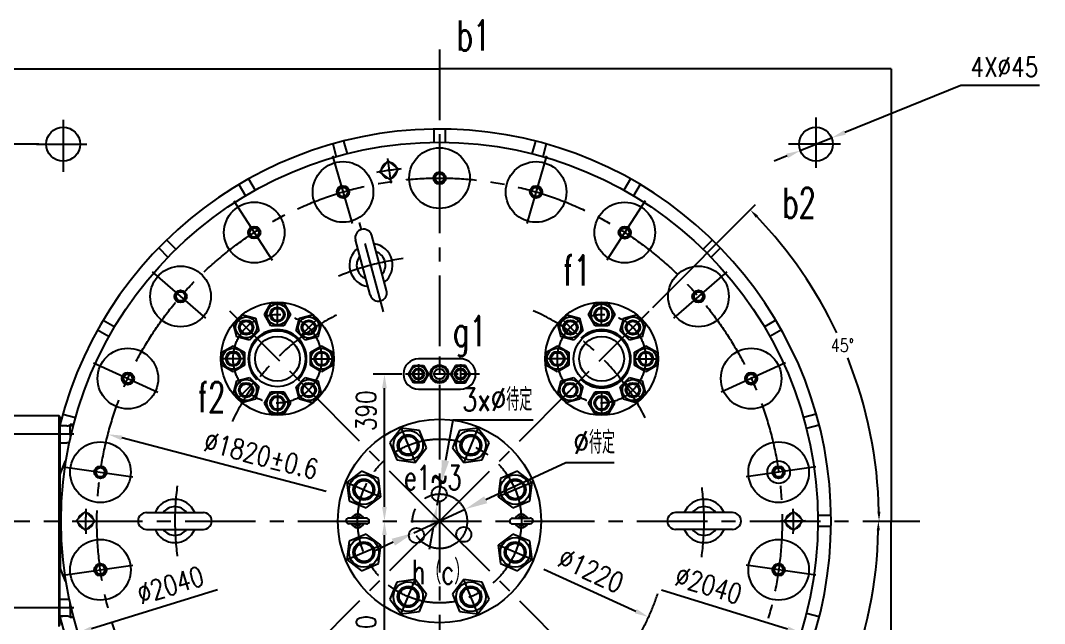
# Model space of a CAD drawing. Header units: inches. Extents: x -375 to 8535, y -150 to 12465.
# Drawn here: x 1126 to 3846, y 2934 to 4534 of the extents above; entities that cross this region are included whole.
import ezdxf

# ---------------------------------------------------------------- set-up
doc = ezdxf.new("R2010")
doc.units = ezdxf.units.IN
doc.header["$LTSCALE"] = 150
doc.linetypes.add('CENTER', pattern=[2, 1.25, -0.25, 0.25, -0.25])
for name, color, linetype in [('1', 7, 'Continuous'), ('1轮廓实线层', 7, 'Continuous'), ('2细线层', 4, 'Continuous'), ('3中心线层', 1, 'CENTER'), ('4', 1, 'CENTER'), ('6文字层', 3, 'Continuous'), ('7标注层', 4, 'Continuous')]:
    doc.layers.add(name, color=color, linetype=linetype)
doc.styles.add('PC_TEXTSTYLE', font='romans.shx', dxfattribs={"width": 0.8, "bigfont": 'hzfs.shx'})
doc.styles.add('TH_GBDIM', font='romans.shx', dxfattribs={"width": 0.8, "bigfont": 'gbcbig.shx'})
doc.dimstyles.new('TH_GBDIM', dxfattribs={"dimscale": 15, "dimtxt": 3.5, "dimasz": 2.5, "dimexe": 2, "dimexo": 0, "dimgap": 1.5, "dimtad": 1, "dimdec": 0, "dimdsep": 46, "dimtxsty": 'TH_GBDIM', "dimcen": 2.5, "dimclrd": 130, "dimclre": 130, "dimclrt": 3, "dimadec": 0, "dimazin": 0, "dimtfac": 0.714286, "dimtdec": 0, "dimtmove": 0, "dimatfit": 3, "dimfxl": 0, "dimtolj": 1, "dimtzin": 0, "dimlwd": -1, "dimlwe": -1, "dimarcsym": 0})
doc.dimstyles.new('TH_GBDIM$2', dxfattribs={"dimscale": 10, "dimtxt": 3.5, "dimasz": 2.5, "dimexe": 2, "dimexo": 0, "dimgap": 1.5, "dimtad": 1, "dimtih": 1, "dimtoh": 1, "dimdec": 1, "dimdsep": 46, "dimtxsty": 'TH_GBDIM', "dimcen": 2.5, "dimclrd": 4, "dimclre": 130, "dimclrt": 3, "dimadec": 1, "dimazin": 2, "dimtfac": 0.714286, "dimtdec": 1, "dimtmove": 0, "dimatfit": 1, "dimfxl": 0, "dimtolj": 1, "dimtzin": 0, "dimlwd": -1, "dimlwe": -1, "dimarcsym": 0})

# ---------------------------------------------------------------- blocks, each defined once
blk = doc.blocks.new('*D11')
at = {"layer": '7标注层', "color": 130}
for p, q in [((2574.4, 3359.9), (2361.7, 3262.2)), ((2703.3, 3359.9), (2574.4, 3359.9)), ((2170.8, 3174.6), (2307.2, 3237.2)), ((2116.3, 3149.6), (2061.8, 3124.5))]:
    blk.add_line(p, q, dxfattribs=at)
for points in [[(2357.5, 3271.3), (2365.9, 3253.1), (2307.2, 3237.2)], [(2112.1, 3158.7), (2120.5, 3140.5), (2170.8, 3174.6)]]:
    blk.add_solid(points, dxfattribs=at)
at = {"layer": 'DEFPOINTS', "color": 0}
for p in [(2307.2, 3237.2), (2170.8, 3174.6)]:
    blk.add_point(p, dxfattribs=at)
at = {"layer": '7标注层', "color": 3, "insert": (2650.1, 3414.3), "char_height": 60, "attachment_point": 5, "style": 'TH_GBDIM'}
blk.add_mtext('\\A1;%%c待定{}{}', dxfattribs=at)
blk = doc.blocks.new('*D21')
at = {"layer": '7标注层', "color": 130}
for p, q in [((2274.2, 3473.6), (2254.5, 3366.1)), ((2487.7, 3473.6), (2274.2, 3473.6)), ((2232.8, 3248.1), (2243.6, 3307.1)), ((2222, 3189.1), (2211.1, 3130.1))]:
    blk.add_line(p, q, dxfattribs=at)
for points in [[(2244.6, 3367.9), (2264.3, 3364.3), (2243.6, 3307.1)], [(2212.1, 3190.9), (2231.8, 3187.3), (2232.8, 3248.1)]]:
    blk.add_solid(points, dxfattribs=at)
at = {"layer": 'DEFPOINTS', "color": 0}
for p in [(2243.6, 3307.1), (2232.8, 3248.1)]:
    blk.add_point(p, dxfattribs=at)
at = {"layer": '7标注层', "color": 3, "insert": (2392.2, 3528.1), "char_height": 60, "attachment_point": 5, "style": 'TH_GBDIM'}
blk.add_mtext('\\A1;3x%%c待定{}{}', dxfattribs=at)
blk = doc.blocks.new('*D27')
at = {"layer": '1轮廓实线层', "color": 130}
blk.add_line((1649, 3023.4), (1314.7, 2920), dxfattribs=at)
blk.add_solid([(1312.8, 2926), (1316.5, 2914.1), (1278.9, 2909)], dxfattribs=at)
at = {"layer": 'DEFPOINTS', "color": 0}
for p in [(3199.1, 3502.9), (1278.9, 2909)]:
    blk.add_point(p, dxfattribs=at)
at = {"layer": '1轮廓实线层', "color": 3, "insert": (1524.3, 3035.9), "char_height": 52.5, "attachment_point": 5, "rotation": 17.1858, "style": 'TH_GBDIM'}
blk.add_mtext('\\A1;%%c2040{}{}', dxfattribs=at)
blk = doc.blocks.new('*D32')
at = {"layer": '7标注层', "color": 130}
blk.add_line((1938.3, 3284.5), (1394.9, 3426.6), dxfattribs=at)
blk.add_solid([(1396.4, 3432.6), (1393.3, 3420.5), (1358.6, 3436)], dxfattribs=at)
at = {"layer": 'DEFPOINTS', "color": 0}
for p in [(1358.6, 3436), (3119.4, 2975.8)]:
    blk.add_point(p, dxfattribs=at)
at = {"layer": '7标注层', "color": 3, "insert": (1765.4, 3380.1), "char_height": 52.5, "attachment_point": 5, "rotation": 345.3506, "style": 'TH_GBDIM'}
blk.add_mtext('\\A1;∅1820%%p0.6{}{}', dxfattribs=at)
blk = doc.blocks.new('*D34')
at = {"layer": '1轮廓实线层', "color": 130}
for p, q in [((2092.8, 3205.9), (2122.8, 3205.9)), ((2092.8, 2853.4), (2092.8, 3168.4)), ((2133.2, 2815.9), (2062.8, 2815.9))]:
    blk.add_line(p, q, dxfattribs=at)
for points in [[(2086.5, 3168.4), (2099, 3168.4), (2092.8, 3205.9)], [(2086.5, 2853.4), (2099, 2853.4), (2092.8, 2815.9)]]:
    blk.add_solid(points, dxfattribs=at)
at = {"layer": 'DEFPOINTS', "color": 0}
for p in [(2092.8, 3205.9), (2092.8, 3205.9), (2133.2, 2815.9)]:
    blk.add_point(p, dxfattribs=at)
at = {"layer": '1轮廓实线层', "color": 3, "insert": (2044, 2901.7), "char_height": 52.5, "attachment_point": 5, "rotation": 90, "style": 'TH_GBDIM'}
blk.add_mtext('\\A1;390', dxfattribs=at)
blk = doc.blocks.new('*D47')
at = {"layer": '1轮廓实线层', "color": 130}
for p, q in [((2133.2, 3595.9), (2062.8, 3595.9)), ((2092.8, 3243.4), (2092.8, 3558.4)), ((2092.8, 3205.9), (2122.8, 3205.9))]:
    blk.add_line(p, q, dxfattribs=at)
for points in [[(2086.5, 3558.4), (2099, 3558.4), (2092.8, 3595.9)], [(2086.5, 3243.4), (2099, 3243.4), (2092.8, 3205.9)]]:
    blk.add_solid(points, dxfattribs=at)
at = {"layer": 'DEFPOINTS', "color": 0}
for p in [(2092.8, 3595.9), (2133.2, 3595.9), (2092.8, 3205.9)]:
    blk.add_point(p, dxfattribs=at)
at = {"layer": '1轮廓实线层', "color": 3, "insert": (2044, 3498.6), "char_height": 52.5, "attachment_point": 5, "rotation": 90, "style": 'TH_GBDIM'}
blk.add_mtext('\\A1;390', dxfattribs=at)
blk = doc.blocks.new('*D48')
at = {"layer": '1轮廓实线层', "color": 130}
blk.add_line((2516.2, 3078.5), (2760.3, 2966.6), dxfattribs=at)
blk.add_solid([(2762.9, 2972.3), (2757.7, 2961), (2794.3, 2951)], dxfattribs=at)
at = {"layer": 'DEFPOINTS', "color": 0}
for p in [(1685.2, 3459.2), (2794.3, 2951)]:
    blk.add_point(p, dxfattribs=at)
at = {"layer": '1轮廓实线层', "color": 3, "insert": (2641.5, 3074.7), "char_height": 52.5, "attachment_point": 5, "rotation": 335.3826, "style": 'TH_GBDIM'}
blk.add_mtext('\\A1;∅1220', dxfattribs=at)
blk = doc.blocks.new('*D92')
at = {"layer": '1轮廓实线层', "color": 130}
for p, q in [((3623.7, 4362), (3315.2, 4236.7)), ((3832.2, 4362), (3623.7, 4362)), ((3197.1, 4188.8), (3280.5, 4222.6)), ((3162.4, 4174.7), (3127.6, 4160.6))]:
    blk.add_line(p, q, dxfattribs=at)
for points in [[(3312.9, 4242.5), (3317.6, 4230.9), (3280.5, 4222.6)], [(3160, 4180.5), (3164.7, 4168.9), (3197.1, 4188.8)]]:
    blk.add_solid(points, dxfattribs=at)
at = {"layer": 'DEFPOINTS', "color": 0}
for p in [(3280.5, 4222.6), (3197.1, 4188.8)]:
    blk.add_point(p, dxfattribs=at)
at = {"layer": '1轮廓实线层', "color": 3, "insert": (3739.2, 4410.7), "char_height": 52.5, "attachment_point": 5, "style": 'TH_GBDIM'}
blk.add_mtext('\\A1;4X%%c45{}{}', dxfattribs=at)
blk = doc.blocks.new('*D94')
at = {"layer": '7标注层', "color": 130}
for p, q in [((1174.6, 4205.7), (809.8, 4205.7)), ((839.8, 4168.2), (839.8, 2243.6)), ((1174, 2206.1), (809.8, 2206.1))]:
    blk.add_line(p, q, dxfattribs=at)
for points in [[(833.6, 4168.2), (846.1, 4168.2), (839.8, 4205.7)], [(833.6, 2243.6), (846.1, 2243.6), (839.8, 2206.1)]]:
    blk.add_solid(points, dxfattribs=at)
at = {"layer": 'DEFPOINTS', "color": 0}
for p in [(1174.6, 4205.7), (839.8, 2206.1), (1174, 2206.1)]:
    blk.add_point(p, dxfattribs=at)
at = {"layer": '7标注层', "color": 3, "insert": (791.1, 3197.5), "char_height": 52.5, "attachment_point": 5, "rotation": 90, "style": 'TH_GBDIM'}
blk.add_mtext('\\A1;2000', dxfattribs=at)
blk = doc.blocks.new('*D111')
at = {"layer": '1轮廓实线层', "color": 130}
blk.add_line((2829, 3023.4), (3163.3, 2920), dxfattribs=at)
blk.add_solid([(3165.1, 2926), (3161.5, 2914.1), (3199.1, 2909)], dxfattribs=at)
at = {"layer": 'DEFPOINTS', "color": 0}
for p in [(1278.9, 3502.9), (3199.1, 2909)]:
    blk.add_point(p, dxfattribs=at)
at = {"layer": '1轮廓实线层', "color": 3, "insert": (2953.7, 3035.9), "char_height": 52.5, "attachment_point": 5, "rotation": 342.8142, "style": 'TH_GBDIM'}
blk.add_mtext('\\A1;%%c2040{}{}', dxfattribs=at)
blk = doc.blocks.new('*D116')
at = {"layer": '1轮廓实线层', "color": 130}
for p, q in [((3388.6, 3205.9), (3424.7, 3205.9)), ((2847.2, 2597.7), (3077.4, 2367.5))]:
    blk.add_line(p, q, dxfattribs=at)
at = {"layer": '1轮廓实线层', "color": 4}
for start, end in [(338.25, 358.7712), (316.2288, 334.6609)]:
    blk.add_arc((2239, 3205.9), 1165.7, start, end, dxfattribs=at)
for points in [[(3400.2, 3180.9), (3408.6, 3180.9), (3404.7, 3205.9)], [(3083.7, 2396.6), (3077.8, 2402.4), (3063.3, 2381.6)]]:
    blk.add_solid(points, dxfattribs=at)
at = {"layer": 'DEFPOINTS', "color": 0}
for p in [(963, 3205.9), (2239, 3205.9), (3388.6, 3205.9), (3365, 2904.2), (2847.2, 2597.7)]:
    blk.add_point(p, dxfattribs=at)
at = {"layer": '1轮廓实线层', "color": 3, "insert": (3307.7, 2740.5), "char_height": 35, "attachment_point": 5, "style": 'TH_GBDIM'}
blk.add_mtext('\\A1;45°', dxfattribs=at)
blk = doc.blocks.new('*D117')
at = {"layer": '1轮廓实线层', "color": 130}
blk.add_line((2805.3, 3772.2), (3078.6, 4045.5), dxfattribs=at)
at = {"layer": '1轮廓实线层', "color": 4}
for start, end in [(25.3411, 43.7729), (1.2271, 21.7571)]:
    blk.add_arc((2239, 3205.9), 1167.4, start, end, dxfattribs=at)
for points in [[(3079, 4010.6), (3084.9, 4016.4), (3064.5, 4031.4)], [(3410.3, 3230.9), (3401.9, 3230.9), (3406.4, 3205.9)]]:
    blk.add_solid(points, dxfattribs=at)
at = {"layer": 'DEFPOINTS', "color": 0}
for p in [(2805.3, 3772.2), (3366.6, 3508), (963, 3205.9), (2239, 3205.9), (3515, 3205.9)]:
    blk.add_point(p, dxfattribs=at)
at = {"layer": '1轮廓实线层', "color": 3, "insert": (3309.2, 3672.1), "char_height": 35, "attachment_point": 5, "style": 'TH_GBDIM'}
blk.add_mtext('\\A1;45°', dxfattribs=at)

msp = doc.modelspace()

# ---------------------------------------------------------------- linework, layer by layer
for p, q in [((1039, 4405.9), (2239, 4405.9)), ((3439, 4405.9), (2239, 4405.9)), ((1773.87, 3753.89), (1791.19, 3783.89)), ((1791.19, 3783.89), (1825.84, 3783.89)), ((1825.84, 3783.89), (1843.16, 3753.89)), ((2634.98, 3753.89), (2652.3, 3783.89)), ((2652.3, 3783.89), (2686.94, 3783.89)), ((2686.94, 3783.89), (2704.26, 3753.89)), ((1791.19, 3723.89), (1773.87, 3753.89)), ((1843.16, 3753.89), (1825.84, 3723.89)), ((2652.3, 3723.89), (2634.98, 3753.89)), ((2704.26, 3753.89), (2686.94, 3723.89)), ((1692, 3728.5), (1716.49, 3753)), ((1700.96, 3695.04), (1692, 3728.5)), ((1716.49, 3753), (1749.95, 3744.03)), ((1749.95, 3744.03), (1758.92, 3710.57)), ((1858.07, 3710.48), (1867.04, 3743.94)), ((1867.04, 3743.94), (1900.5, 3752.9)), ((1900.5, 3752.9), (1924.99, 3728.41)), ((1924.99, 3728.41), (1916.03, 3694.95)), ((2553.1, 3728.5), (2577.6, 3753)), ((2562.07, 3695.04), (2553.1, 3728.5)), ((2577.6, 3753), (2611.06, 3744.03)), ((2611.06, 3744.03), (2620.02, 3710.57)), ((2719.18, 3710.48), (2728.14, 3743.94)), ((2728.14, 3743.94), (2761.6, 3752.9)), ((2761.6, 3752.9), (2786.1, 3728.41)), ((2786.1, 3728.41), (2777.13, 3694.95)), ((1758.92, 3710.57), (1734.42, 3686.08)), ((1825.84, 3723.89), (1791.19, 3723.89)), ((1882.57, 3685.98), (1858.07, 3710.48)), ((2620.02, 3710.57), (2595.53, 3686.08)), ((2686.94, 3723.89), (2652.3, 3723.89)), ((2743.67, 3685.98), (2719.18, 3710.48)), ((1734.42, 3686.08), (1700.96, 3695.04)), ((1916.03, 3694.95), (1882.57, 3685.98)), ((2595.53, 3686.08), (2562.07, 3695.04)), ((2777.13, 3694.95), (2743.67, 3685.98)), ((1661.01, 3653.84), (1691.01, 3671.16)), ((1661.01, 3619.2), (1661.01, 3653.84)), ((1691.01, 3671.16), (1721.01, 3653.84)), ((1721.01, 3653.84), (1721.01, 3619.2)), ((1895.88, 3653.71), (1925.88, 3671.03)), ((1895.88, 3619.06), (1895.88, 3653.71)), ((1925.88, 3671.03), (1955.88, 3653.71)), ((1955.88, 3653.71), (1955.88, 3619.06)), ((2522.12, 3653.84), (2552.12, 3671.16)), ((2522.12, 3619.2), (2522.12, 3653.84)), ((2552.12, 3671.16), (2582.12, 3653.84)), ((2582.12, 3653.84), (2582.12, 3619.2)), ((2756.98, 3653.71), (2786.98, 3671.03)), ((2756.98, 3619.06), (2756.98, 3653.71)), ((2786.98, 3671.03), (2816.98, 3653.71)), ((2816.98, 3653.71), (2816.98, 3619.06)), ((1691.01, 3601.88), (1661.01, 3619.2)), ((1721.01, 3619.2), (1691.01, 3601.88)), ((1925.88, 3601.74), (1895.88, 3619.06)), ((1955.88, 3619.06), (1925.88, 3601.74)), ((2552.12, 3601.88), (2522.12, 3619.2)), ((2582.12, 3619.2), (2552.12, 3601.88)), ((2786.98, 3601.74), (2756.98, 3619.06)), ((2816.98, 3619.06), (2786.98, 3601.74)), ((1691.9, 3544.5), (1700.87, 3577.96)), ((1700.87, 3577.96), (1734.33, 3586.93)), ((1734.33, 3586.93), (1758.82, 3562.43)), ((1857.97, 3562.33), (1882.47, 3586.83)), ((1882.47, 3586.83), (1915.93, 3577.86)), ((1915.93, 3577.86), (1924.9, 3544.4)), ((2553.01, 3544.5), (2561.97, 3577.96)), ((2561.97, 3577.96), (2595.43, 3586.93)), ((2595.43, 3586.93), (2619.93, 3562.43)), ((2719.08, 3562.33), (2743.57, 3586.83)), ((2743.57, 3586.83), (2777.03, 3577.86)), ((2777.03, 3577.86), (2786, 3544.4)), ((1716.4, 3520), (1691.9, 3544.5)), ((1758.82, 3562.43), (1749.86, 3528.97)), ((1773.74, 3519.02), (1791.06, 3549.02)), ((1791.06, 3549.02), (1825.7, 3549.02)), ((1825.7, 3549.02), (1843.02, 3519.02)), ((1866.94, 3528.87), (1857.97, 3562.33)), ((1924.9, 3544.4), (1900.4, 3519.91)), ((2577.5, 3520), (2553.01, 3544.5)), ((2619.93, 3562.43), (2610.96, 3528.97)), ((2634.84, 3519.02), (2652.16, 3549.02)), ((2652.16, 3549.02), (2686.8, 3549.02)), ((2686.8, 3549.02), (2704.12, 3519.02)), ((2728.04, 3528.87), (2719.08, 3562.33)), ((2786, 3544.4), (2761.51, 3519.91)), ((1749.86, 3528.97), (1716.4, 3520)), ((1791.06, 3489.02), (1773.74, 3519.02)), ((1843.02, 3519.02), (1825.7, 3489.02)), ((1900.4, 3519.91), (1866.94, 3528.87)), ((2610.96, 3528.97), (2577.5, 3520)), ((2652.16, 3489.02), (2634.84, 3519.02)), ((2704.12, 3519.02), (2686.8, 3489.02)), ((2761.51, 3519.91), (2728.04, 3528.87)), ((1078.61, 3485.9), (1227.61, 3485.9)), ((1230.61, 3482.9), (1227.61, 3485.9)), ((1230.61, 3482.9), (1230.61, 3205.9)), ((1825.7, 3489.02), (1791.06, 3489.02)), ((2686.8, 3489.02), (2652.16, 3489.02)), ((1249.25, 3458.4), (1230.61, 3458.4)), ((1267.15, 3461.9), (1257.72, 3461.9)), ((1257.72, 3435.9), (1257.72, 3461.9)), ((1257.72, 3435.9), (1257.72, 3422.96)), ((2136.99, 3452.18), (2107.11, 3413.25)), ((2185.64, 3445.78), (2136.99, 3452.18)), ((2204.42, 3400.44), (2185.64, 3445.78)), ((2292.36, 3445.78), (2273.58, 3400.44)), ((2341.01, 3452.18), (2292.36, 3445.78)), ((2370.89, 3413.25), (2341.01, 3452.18)), ((1230.61, 3413.4), (1249.25, 3413.4)), ((2107.11, 3413.25), (2125.89, 3367.91)), ((2174.55, 3361.51), (2204.42, 3400.44)), ((2273.58, 3400.44), (2303.45, 3361.51)), ((2352.11, 3367.91), (2370.89, 3413.25)), ((1246.82, 3365.9), (1244.83, 3365.9)), ((2125.89, 3367.91), (2174.55, 3361.51)), ((2303.45, 3361.51), (2352.11, 3367.91)), ((1231.15, 3205.9), (1231.15, 3330.4)), ((2031.65, 3337.79), (1992.72, 3307.92)), ((2076.99, 3319.01), (2031.65, 3337.79)), ((2083.39, 3270.35), (2076.99, 3319.01)), ((2401.01, 3319.01), (2394.6, 3270.35)), ((2446.35, 3337.79), (2401.01, 3319.01)), ((2485.28, 3307.92), (2446.35, 3337.79)), ((1992.72, 3307.92), (1999.12, 3259.26)), ((2478.88, 3259.26), (2485.28, 3307.92)), ((2044.46, 3240.48), (2083.39, 3270.35)), ((2394.6, 3270.35), (2433.54, 3240.48)), ((1999.12, 3259.26), (2044.46, 3240.48)), ((2433.54, 3240.48), (2478.88, 3259.26)), ((1230.61, 2928.9), (1230.61, 3205.9)), ((1230.61, 2998.4), (1230.61, 3205.9)), ((1231.15, 3205.9), (1231.15, 3081.4)), ((2044.46, 3171.32), (1999.12, 3152.54)), ((2083.39, 3141.45), (2044.46, 3171.32)), ((2433.54, 3171.32), (2394.6, 3141.45)), ((2478.88, 3152.54), (2433.54, 3171.32)), ((1999.12, 3152.54), (1992.72, 3103.89)), ((2076.99, 3092.79), (2083.39, 3141.45)), ((2394.6, 3141.45), (2401.01, 3092.79)), ((2485.28, 3103.89), (2478.88, 3152.54)), ((1992.72, 3103.89), (2031.65, 3074.01)), ((2446.35, 3074.01), (2485.28, 3103.89)), ((2031.65, 3074.01), (2076.99, 3092.79)), ((2401.01, 3092.79), (2446.35, 3074.01)), ((2174.55, 3050.3), (2125.89, 3043.89)), ((2204.42, 3011.36), (2174.55, 3050.3)), ((2303.45, 3050.3), (2273.58, 3011.36)), ((2352.11, 3043.89), (2303.45, 3050.3)), ((1246.82, 3045.9), (1244.83, 3045.9)), ((2125.89, 3043.89), (2107.11, 2998.55)), ((2370.89, 2998.55), (2352.11, 3043.89)), ((1230.61, 2998.4), (1249.25, 2998.4)), ((2107.11, 2998.55), (2136.99, 2959.62)), ((2185.64, 2966.02), (2204.42, 3011.36)), ((2273.58, 3011.36), (2292.36, 2966.02)), ((2341.01, 2959.62), (2370.89, 2998.55)), ((1257.72, 2975.9), (1257.72, 2988.84)), ((1257.72, 2975.9), (1257.72, 2949.9)), ((2136.99, 2959.62), (2185.64, 2966.02)), ((2292.36, 2966.02), (2341.01, 2959.62)), ((1249.25, 2953.4), (1230.61, 2953.4)), ((1267.15, 2949.9), (1257.72, 2949.9))]:
    msp.add_line(p, q)
for centre, radius in [((2239, 3205.9), 1005), ((2239.03, 4115.9), 80.5), ((1982.65, 4079.05), 80.5), ((2495.4, 4079.03), 80.5), ((2239.03, 4115.9), 16.33), ((2239.03, 4115.9), 12), ((1982.65, 4079.05), 16.33), ((1982.65, 4079.05), 12), ((2495.4, 4079.03), 16.33), ((2495.4, 4079.03), 12), ((1747.04, 3971.46), 80.5), ((2731.01, 3971.43), 80.5), ((1747.04, 3971.46), 16.33), ((1747.04, 3971.46), 12), ((2731.01, 3971.43), 16.33), ((2731.01, 3971.43), 12), ((1551.29, 3801.85), 80.5), ((2926.75, 3801.8), 80.5), ((1551.29, 3801.85), 16.33), ((1551.29, 3801.85), 12), ((2926.75, 3801.8), 16.33), ((2926.75, 3801.8), 12), ((1808.51, 3753.89), 27.95), ((2669.62, 3753.89), 27.95), ((1725.46, 3719.54), 27.95), ((1891.53, 3719.44), 27.95), ((2586.56, 3719.54), 27.95), ((2752.64, 3719.44), 27.95), ((1411.25, 3583.96), 80.5), ((1691.01, 3636.52), 27.95), ((1925.88, 3636.39), 27.95), ((2552.12, 3636.52), 27.95), ((2786.98, 3636.39), 27.95), ((3066.78, 3583.9), 80.5), ((1411.25, 3583.96), 16.33), ((1411.25, 3583.96), 12), ((3066.78, 3583.9), 16.33), ((3066.78, 3583.9), 12), ((1725.36, 3553.47), 27.95), ((1891.43, 3553.37), 27.95), ((2586.47, 3553.47), 27.95), ((2752.54, 3553.37), 27.95), ((1808.38, 3519.02), 27.95), ((2669.48, 3519.02), 27.95), ((2155.77, 3406.85), 39.35), ((2322.23, 3406.85), 39.35), ((1338.27, 3335.44), 80.5), ((3139.74, 3335.38), 80.5), ((1338.27, 3335.44), 16.33), ((1338.27, 3335.44), 12), ((3139.74, 3335.38), 16.33), ((3139.74, 3335.38), 12), ((2038.05, 3289.13), 39.35), ((2439.94, 3289.13), 39.35), ((1338.26, 3076.42), 80.5), ((2038.05, 3122.67), 39.35), ((2439.94, 3122.67), 39.35), ((3139.73, 3076.37), 80.5), ((1338.26, 3076.42), 16.33), ((1338.26, 3076.42), 12), ((3139.73, 3076.37), 16.33), ((3139.73, 3076.37), 12), ((2155.77, 3004.96), 39.35), ((2322.23, 3004.96), 39.35)]:
    msp.add_circle(centre, radius)
for centre, radius, start, end in [((1249.25, 3470.4), 12, 270, 314.90053), ((1249.25, 3401.4), 12, 59.66899, 90), ((1607.07, 3205.9), 396, 156.16899, 161.67577), ((1607.07, 3205.9), 396, 198.32423, 203.83101), ((1249.25, 3010.4), 12, 270, 300.33101), ((1249.25, 2941.4), 12, 45.09947, 90)]:
    msp.add_arc(centre, radius, start, end)
at = {"layer": '1'}
for centre in [(2238.22, 3277.61), (2177.81, 3167.52), (2303.35, 3170.25)]:
    msp.add_circle(centre, 20, dxfattribs=at)
at = {"layer": '1轮廓实线层'}
for p, q in [((3439, 4405.9), (3439, 3205.9)), ((2224, 4245.79), (2224, 4210.79)), ((2254, 4245.79), (2254, 4210.79)), ((1955.37, 4206.48), (1964.43, 4172.67)), ((1984.34, 4214.24), (1993.4, 4180.43)), ((2493.65, 4214.24), (2484.59, 4180.43)), ((2522.63, 4206.48), (2513.57, 4172.67)), ((1732.04, 4113.97), (1749.55, 4083.66)), ((2239.03, 4129.76), (2227.03, 4122.83)), ((2227.03, 4122.83), (2227.03, 4108.97)), ((2227.03, 4108.97), (2239.03, 4102.04)), ((2251.03, 4122.83), (2239.03, 4129.76)), ((2239.03, 4102.04), (2251.03, 4108.97)), ((2251.03, 4108.97), (2251.03, 4122.83)), ((2745.95, 4113.97), (2728.45, 4083.66)), ((1706.06, 4098.97), (1723.56, 4068.66)), ((1978.75, 4092.34), (1969.18, 4082.32)), ((1969.18, 4082.32), (1973.09, 4069.02)), ((1992.21, 4089.08), (1978.75, 4092.34)), ((1996.12, 4075.78), (1992.21, 4089.08)), ((2485.84, 4089.06), (2481.94, 4075.77)), ((2499.31, 4092.33), (2485.84, 4089.06)), ((2508.87, 4082.3), (2499.31, 4092.33)), ((2504.96, 4069), (2508.87, 4082.3)), ((2771.94, 4098.97), (2754.43, 4068.66)), ((1973.09, 4069.02), (1986.55, 4065.75)), ((1986.55, 4065.75), (1996.12, 4075.78)), ((2481.94, 4075.77), (2491.5, 4065.74)), ((2491.5, 4065.74), (2504.96, 4069)), ((1739.55, 3983.11), (1733.2, 3970.8)), ((1753.39, 3983.77), (1739.55, 3983.11)), ((1760.88, 3972.12), (1753.39, 3983.77)), ((1754.53, 3959.8), (1760.88, 3972.12)), ((2724.66, 3983.74), (2717.17, 3972.09)), ((2717.17, 3972.09), (2723.51, 3959.77)), ((2738.5, 3983.08), (2724.66, 3983.74)), ((2744.85, 3970.77), (2738.5, 3983.08)), ((1514.29, 3951.82), (1539.04, 3927.07)), ((1733.2, 3970.8), (1740.69, 3959.14)), ((1740.69, 3959.14), (1754.53, 3959.8)), ((2055.09, 3805.93), (2015.93, 3952.08)), ((2098.27, 3817.5), (2059.11, 3963.65)), ((2723.51, 3959.77), (2737.36, 3959.11)), ((2737.36, 3959.11), (2744.85, 3970.77)), ((2963.71, 3951.82), (2938.96, 3927.07)), ((1493.08, 3930.61), (1517.83, 3905.86)), ((2984.92, 3930.61), (2960.17, 3905.86)), ((1540.81, 3810.92), (1538.19, 3797.31)), ((1553.91, 3815.45), (1540.81, 3810.92)), ((1564.38, 3806.38), (1553.91, 3815.45)), ((2924.13, 3815.41), (2913.66, 3806.34)), ((2937.22, 3810.88), (2924.13, 3815.41)), ((2939.84, 3797.27), (2937.22, 3810.88)), ((1538.19, 3797.31), (1548.66, 3788.24)), ((1548.66, 3788.24), (1561.76, 3792.77)), ((1561.76, 3792.77), (1564.38, 3806.38)), ((2913.66, 3806.34), (2916.28, 3792.73)), ((2916.28, 3792.73), (2929.37, 3788.2)), ((2929.37, 3788.2), (2939.84, 3797.27)), ((1345.93, 3738.84), (1376.24, 3721.34)), ((3132.07, 3738.84), (3101.76, 3721.34)), ((1330.93, 3712.86), (1361.24, 3695.35)), ((3147.07, 3712.86), (3116.76, 3695.35)), ((2156.44, 3595.9), (2169.72, 3618.9)), ((2169.72, 3618.9), (2196.28, 3618.9)), ((2196.28, 3618.9), (2209.56, 3595.9)), ((2281.72, 3618.9), (2268.44, 3595.9)), ((2308.28, 3618.9), (2281.72, 3618.9)), ((2321.56, 3595.9), (2308.28, 3618.9)), ((1409.93, 3597.75), (1398.64, 3589.71)), ((1422.53, 3591.99), (1409.93, 3597.75)), ((1423.85, 3578.2), (1422.53, 3591.99)), ((2169.72, 3572.9), (2156.44, 3595.9)), ((2209.56, 3595.9), (2196.28, 3572.9)), ((2268.44, 3595.9), (2281.72, 3572.9)), ((2308.28, 3572.9), (2321.56, 3595.9)), ((3055.49, 3591.94), (3054.17, 3578.15)), ((3068.09, 3597.7), (3055.49, 3591.94)), ((3079.38, 3589.66), (3068.09, 3597.7)), ((1398.64, 3589.71), (1399.96, 3575.92)), ((1399.96, 3575.92), (1412.56, 3570.16)), ((1412.56, 3570.16), (1423.85, 3578.2)), ((2196.28, 3572.9), (2169.72, 3572.9)), ((2281.72, 3572.9), (2308.28, 3572.9)), ((3054.17, 3578.15), (3065.46, 3570.11)), ((3065.46, 3570.11), (3078.06, 3575.86)), ((3078.06, 3575.86), (3079.38, 3589.66)), ((1227.61, 3485.9), (1227.61, 2925.9)), ((1238.42, 3489.53), (1272.23, 3480.47)), ((1238.42, 3489.53), (1272.23, 3480.47)), ((3239.57, 3489.53), (3205.76, 3480.47)), ((1230.66, 3460.56), (1238.7, 3458.4)), ((1230.66, 3460.56), (1238.7, 3458.4)), ((3247.34, 3460.56), (3213.53, 3451.5)), ((1244.83, 3365.9), (1244.83, 3353.06)), ((1333.12, 3348.3), (1324.55, 3337.41)), ((1346.83, 3346.33), (1333.12, 3348.3)), ((1351.98, 3333.46), (1346.83, 3346.33)), ((3131.18, 3346.27), (3126.03, 3333.41)), ((3144.89, 3348.24), (3131.18, 3346.27)), ((3153.46, 3337.35), (3144.89, 3348.24)), ((1324.55, 3337.41), (1329.7, 3324.54)), ((1329.7, 3324.54), (1343.41, 3322.57)), ((1343.41, 3322.57), (1351.98, 3333.46)), ((3126.03, 3333.41), (3134.59, 3322.52)), ((3134.59, 3322.52), (3148.31, 3324.49)), ((3148.31, 3324.49), (3153.46, 3337.35)), ((1227.61, 3220.9), (1234.11, 3220.9)), ((1231.15, 3220.9), (1234.11, 3220.9)), ((1460.51, 3228.24), (1611.81, 3228.24)), ((2044.92, 3213.43), (1998.12, 3213.58)), ((2433.07, 3213.43), (2479.87, 3213.58)), ((3017.48, 3228.24), (2866.18, 3228.24)), ((3278.89, 3220.9), (3243.89, 3220.9)), ((1231.15, 3190.9), (1234.11, 3190.9)), ((1231.15, 3190.9), (1234.11, 3190.9)), ((1460.51, 3183.54), (1611.81, 3183.54)), ((2044.87, 3198.23), (1998.07, 3198.38)), ((2433.12, 3198.23), (2479.92, 3198.38)), ((3017.48, 3183.54), (2866.18, 3183.54)), ((3278.89, 3190.9), (3243.89, 3190.9)), ((3439, 2005.9), (3439, 3205.9)), ((1329.69, 3087.32), (1324.54, 3074.45)), ((1324.54, 3074.45), (1333.11, 3063.56)), ((1343.41, 3089.29), (1329.69, 3087.32)), ((1351.97, 3078.39), (1343.41, 3089.29)), ((1346.82, 3065.53), (1351.97, 3078.39)), ((3134.58, 3089.23), (3126.02, 3078.34)), ((3126.02, 3078.34), (3131.17, 3065.47)), ((3148.3, 3087.26), (3134.58, 3089.23)), ((3144.88, 3063.5), (3153.45, 3074.39)), ((3153.45, 3074.39), (3148.3, 3087.26)), ((1244.83, 3045.9), (1244.83, 3058.75)), ((1333.11, 3063.56), (1346.82, 3065.53)), ((3131.17, 3065.47), (3144.88, 3063.5)), ((1230.66, 2951.25), (1238.7, 2953.4)), ((1230.66, 2951.25), (1238.7, 2953.4)), ((3247.34, 2951.25), (3213.53, 2960.31))]:
    msp.add_line(p, q, dxfattribs=at)
at = {"layer": '1轮廓实线层', "ltscale": 0.25}
for p, q in [((2295, 3635.9), (2183, 3635.9)), ((2183, 3555.9), (2295, 3555.9))]:
    msp.add_line(p, q, dxfattribs=at)
at = {"layer": '1轮廓实线层'}
for centre, radius in [((1239.2, 4205.7), 45), ((3238.8, 4205.7), 45), ((1808.45, 3636.45), 150), ((2669.55, 3636.45), 150), ((1808.51, 3753.95), 19.5), ((1808.51, 3753.95), 16.35), ((2669.62, 3753.95), 19.5), ((2669.62, 3753.95), 16.35), ((1725.41, 3719.59), 19.5), ((1725.41, 3719.59), 16.35), ((1891.58, 3719.49), 19.5), ((1891.58, 3719.49), 16.35), ((2586.51, 3719.59), 19.5), ((2586.51, 3719.59), 16.35), ((2752.68, 3719.49), 19.5), ((2752.68, 3719.49), 16.35), ((1808.45, 3636.45), 74.5), ((2669.55, 3636.45), 74.5), ((1808.45, 3636.45), 59.5), ((2669.55, 3636.45), 59.5), ((1690.95, 3636.52), 19.5), ((1690.95, 3636.52), 16.35), ((1925.95, 3636.39), 19.5), ((1925.95, 3636.39), 16.35), ((2552.05, 3636.52), 19.5), ((2552.05, 3636.52), 16.35), ((2787.05, 3636.39), 19.5), ((2787.05, 3636.39), 16.35), ((2183, 3595.9), 21.85), ((2238.79, 3595.9), 24), ((2295, 3595.9), 21.85), ((2182.79, 3595.9), 15), ((2182.79, 3595.9), 12), ((2238.79, 3595.9), 21), ((2239, 3595.9), 14), ((2294.79, 3595.9), 15), ((2294.79, 3595.9), 12), ((1725.31, 3553.42), 19.5), ((1725.31, 3553.42), 16.35), ((1891.48, 3553.32), 19.5), ((1891.48, 3553.32), 16.35), ((2586.42, 3553.42), 19.5), ((2586.42, 3553.42), 16.35), ((2752.59, 3553.32), 19.5), ((2752.59, 3553.32), 16.35), ((1808.38, 3518.95), 19.5), ((2669.48, 3518.95), 19.5), ((1808.38, 3518.95), 16.35), ((2669.48, 3518.95), 16.35), ((2239, 3205.9), 270), ((2155.77, 3406.85), 28), ((2155.77, 3406.85), 24), ((2322.23, 3406.84), 28), ((2322.23, 3406.84), 24), ((3139.74, 3335.38), 30), ((2038.06, 3289.14), 28), ((2038.06, 3289.14), 24), ((2439.94, 3289.13), 28), ((2439.94, 3289.13), 24), ((2038.05, 3122.67), 28), ((2038.05, 3122.67), 24), ((2439.94, 3122.67), 28), ((2439.94, 3122.67), 24), ((2155.76, 3004.96), 28), ((2155.76, 3004.96), 24), ((2322.23, 3004.96), 28), ((2322.23, 3004.96), 24)]:
    msp.add_circle(centre, radius, dxfattribs=at)
at = {"layer": '1轮廓实线层', "ltscale": 0.25}
msp.add_circle((2238.79, 3595.9), 22.1, dxfattribs=at)
at = {"layer": '1轮廓实线层'}
for centre, radius, start, end in [((2239, 3205.9), 1040, 194.16343, 165.83657), ((2037.52, 3957.86), 22.35, 15, 195), ((2057.1, 3884.79), 57.35, 127.9366, 262.0634), ((2057.1, 3884.79), 57.35, 307.9366, 82.0634), ((2057.1, 3884.79), 38.2, 320.81384, 69.18616), ((2057.1, 3884.79), 38.2, 140.81384, 249.18616), ((2076.68, 3811.72), 22.35, 195, 15), ((1536.16, 3205.89), 57.35, 22.9366, 157.0634), ((1536.16, 3205.89), 38.2, 35.81384, 144.18616), ((2941.83, 3205.89), 57.35, 22.9366, 157.0634), ((2941.83, 3205.89), 38.2, 35.81384, 144.18616), ((1460.51, 3205.89), 22.35, 90, 270), ((1611.81, 3205.89), 22.35, 270, 90), ((1998.1, 3205.98), 7.6, 89.81799, 269.81799), ((2021.5, 3205.9), 17.6, 25.40099, 154.23499), ((2021.5, 3205.9), 11.72, 40.23723, 139.39874), ((2044.9, 3205.83), 7.6, 269.81799, 89.81799), ((2433.1, 3205.83), 7.6, 90.18201, 270.18201), ((2456.5, 3205.9), 17.6, 25.76501, 154.59901), ((2456.5, 3205.9), 11.72, 40.60126, 139.76277), ((2479.9, 3205.98), 7.6, 270.18201, 90.18201), ((2866.18, 3205.89), 22.35, 90, 270), ((3017.48, 3205.89), 22.35, 270, 90), ((1536.16, 3205.89), 57.35, 202.9366, 337.0634), ((1536.16, 3205.89), 38.2, 215.81384, 324.18616), ((2021.5, 3205.9), 17.6, 205.40099, 334.23499), ((2021.5, 3205.9), 11.72, 220.23723, 319.39874), ((2456.5, 3205.9), 17.6, 205.76501, 334.59901), ((2456.5, 3205.9), 11.72, 220.60126, 319.76277), ((2941.83, 3205.89), 57.35, 202.9366, 337.0634), ((2941.83, 3205.89), 38.2, 215.81384, 324.18616)]:
    msp.add_arc(centre, radius, start, end, dxfattribs=at)
at = {"layer": '1轮廓实线层', "ltscale": 0.25}
for centre, start, end in [((2183, 3595.9), 90, 270), ((2295, 3595.9), 270, 90)]:
    msp.add_arc(centre, 40, start, end, dxfattribs=at)
at = {"layer": '2细线层'}
for p, q in [((1257.72, 3459.19), (1266.44, 3459.19)), ((1257.72, 2952.61), (1266.44, 2952.61))]:
    msp.add_line(p, q, dxfattribs=at)
for centre, radius, start, end in [((1808.51, 3753.95), 17.75, 93.00064, 4.36401), ((2669.62, 3753.95), 17.75, 93.00064, 4.36401), ((1725.41, 3719.59), 17.75, 138.00064, 49.36401), ((1891.58, 3719.49), 17.75, 48.00064, 319.36401), ((2586.51, 3719.59), 17.75, 138.00064, 49.36401), ((2752.68, 3719.49), 17.75, 48.00064, 319.36401), ((1808.45, 3636.45), 77.5, 315, 224.99999), ((2669.55, 3636.45), 77.5, 225, 134.99999), ((1690.95, 3636.52), 17.75, 183.00064, 94.36401), ((1925.95, 3636.39), 17.75, 3.00064, 274.36401), ((2552.05, 3636.52), 17.75, 183.00064, 94.36401), ((2787.05, 3636.39), 17.75, 3.00064, 274.36401), ((1725.31, 3553.42), 17.75, 228.00064, 139.36401), ((1891.48, 3553.32), 17.75, 318.00064, 229.36401), ((2586.42, 3553.42), 17.75, 228.00064, 139.36401), ((2752.59, 3553.32), 17.75, 318.00064, 229.36401), ((1808.38, 3518.95), 17.75, 273.00064, 184.36401), ((2669.48, 3518.95), 17.75, 273.00064, 184.36401), ((2155.77, 3406.85), 25.8, 120.45649, 28.56247), ((2322.23, 3406.84), 25.8, 75.45649, 343.56247), ((2038.06, 3289.14), 25.8, 165.45649, 73.56247), ((2439.94, 3289.13), 25.8, 30.45649, 298.56247), ((2038.05, 3122.67), 25.8, 210.45649, 118.56247), ((2439.94, 3122.67), 25.8, 345.45649, 253.56247), ((2155.76, 3004.96), 25.8, 255.45649, 163.56247), ((2322.23, 3004.96), 25.8, 300.45649, 208.56247)]:
    msp.add_arc(centre, radius, start, end, dxfattribs=at)
at = {"layer": '2细线层', "ltscale": 0.25}
for centre in [(2182.79, 3595.82), (2294.79, 3595.82)]:
    msp.add_arc(centre, 13, 9.22814, 277.67436, dxfattribs=at)
at = {"layer": '3中心线层'}
for p, q in [((2239, 4457.01), (2239, 1954.8)), ((1239.2, 4270.88), (1239.2, 4132.55)), ((3238.8, 4276.67), (3238.8, 4142.91)), ((2239.03, 4215.9), (2239.02, 4018.72)), ((1168.23, 4205.7), (1301.99, 4205.7)), ((3303.98, 4205.7), (3165.65, 4205.7)), ((1954.48, 4175), (2010.03, 3985.8)), ((2523.58, 4174.98), (2468.02, 3985.79)), ((1692.98, 4055.58), (1799.58, 3889.7)), ((2785.07, 4055.55), (2678.46, 3889.67)), ((2090.28, 3760.95), (2026.8, 3997.87)), ((1475.71, 3867.33), (1624.73, 3738.2)), ((3002.33, 3867.29), (2853.3, 3738.16)), ((1808.51, 3723.89), (1808.51, 3783.89)), ((2669.62, 3723.89), (2669.62, 3783.89)), ((2239, 3205.9), (1680.11, 3764.79)), ((2239, 3205.9), (2805.26, 3772.16)), ((1746.67, 3698.33), (1704.24, 3740.75)), ((1870.32, 3698.23), (1912.74, 3740.66)), ((2607.78, 3698.33), (2565.35, 3740.75)), ((2731.42, 3698.23), (2773.85, 3740.66)), ((1320.28, 3625.5), (1499.64, 3543.58)), ((1721.01, 3636.52), (1661.01, 3636.52)), ((1895.88, 3636.39), (1955.88, 3636.39)), ((2582.12, 3636.52), (2522.12, 3636.52)), ((2756.98, 3636.39), (2816.98, 3636.39)), ((3157.74, 3625.44), (2978.38, 3543.53)), ((1746.57, 3574.68), (1704.15, 3532.25)), ((1870.22, 3574.58), (1912.65, 3532.16)), ((2607.68, 3574.68), (2565.25, 3532.25)), ((2731.33, 3574.58), (2773.75, 3532.16)), ((1808.38, 3549.02), (1808.38, 3489.02)), ((2669.48, 3549.02), (2669.48, 3489.02)), ((1267.78, 3435.9), (1003.22, 3435.9)), ((2136.99, 3452.18), (2174.55, 3361.51)), ((2341.01, 3452.18), (2303.45, 3361.51)), ((1239.28, 3349.67), (1434.46, 3321.6)), ((3238.72, 3349.61), (3043.55, 3321.55)), ((1992.72, 3307.92), (2083.39, 3270.35)), ((2485.28, 3307.92), (2394.6, 3270.35)), ((963.01, 3205.9), (3514.98, 3205.9)), ((2239, 3205.9), (1669.5, 2636.4)), ((2239, 3205.9), (2847.19, 2597.71)), ((1992.72, 3103.89), (2083.39, 3141.45)), ((2485.28, 3103.89), (2394.6, 3141.45)), ((1239.27, 3062.2), (1434.45, 3090.25)), ((3238.71, 3062.13), (3043.54, 3090.2)), ((2136.99, 2959.62), (2174.55, 3050.3)), ((2341.01, 2959.62), (2303.45, 3050.3)), ((1267.78, 2975.9), (1003.22, 2975.9))]:
    msp.add_line(p, q, dxfattribs=at)
at = {"layer": '3中心线层', "ltscale": 0.25}
for p, q in [((2183, 3622.17), (2183, 3569.47)), ((2183, 3622.17), (2183, 3569.47)), ((2183, 3622.17), (2183, 3569.47)), ((2183, 3619.9), (2183, 3571.9)), ((2183, 3619.9), (2183, 3571.9)), ((2183, 3619.9), (2183, 3571.9)), ((2239, 3642.24), (2239, 3548.56)), ((2295, 3622.17), (2295, 3570.31)), ((2295, 3619.9), (2295, 3571.9)), ((2295, 3619.9), (2295, 3571.9)), ((2295, 3619.9), (2295, 3571.9)), ((2345.18, 3595.9), (2133.23, 3595.9))]:
    msp.add_line(p, q, dxfattribs=at)
at = {"layer": '3中心线层'}
for centre, radius in [((2239, 3205.9), 910), ((1808.45, 3636.45), 117.5), ((2669.55, 3636.45), 117.5), ((2239, 3205.9), 217.5), ((2239.79, 3205.13), 72.5)]:
    msp.add_circle(centre, radius, dxfattribs=at)
for centre, radius, start, end in [((2239, 3205.9), 702.84, 97.9078, 112.42783), ((2239.77, 3206.69), 610, 26.60687, 65.97422), ((2238.21, 3206.67), 610, 116.60687, 154.43823), ((2239, 3205.9), 702.84, 172.35605, 187.95275), ((2239, 3205.9), 702.84, 352.16254, 7.2333), ((2239.79, 3205.13), 610, 296.60687, 341.69521)]:
    msp.add_arc(centre, radius, start, end, dxfattribs=at)
at = {"layer": '4', "linetype": 'CENTER'}
for p, q in [((2100.89, 4168.08), (2109.85, 4102.48)), ((1266.95, 3206.13), (1333.17, 3205.66)), ((3211.04, 3206.13), (3144.83, 3205.66))]:
    msp.add_line(p, q, dxfattribs=at)
for centre, start, end in [((2217.56, 3313.97), 95.549, 100.13823), ((2128.98, 3200.06), 177.3672, 181.95643), ((2128.98, 3200.06), 177.3672, 181.95643), ((2349.02, 3200.06), 358.04357, 2.6328)]:
    msp.add_arc(centre, 830, start, end, dxfattribs=at)
at = {"layer": '7标注层', "color": 0}
for points in [[(2108.72, 4111.12), (2080.01, 4132.83), (2101.72, 4161.55), (2130.44, 4139.83)], [(1324.45, 3205.78), (1298.87, 3180.45), (1273.54, 3206.03), (1299.12, 3231.36)], [(3153.54, 3205.78), (3179.12, 3180.45), (3204.45, 3206.03), (3178.87, 3231.36)]]:
    msp.add_lwpolyline(points, close=True, dxfattribs=at)
for centre, start, end in [((2105.24, 4136.21), 112.38593, 173.41856), ((2105.24, 4136.21), 22.38593, 83.41856), ((2105.24, 4136.21), 201.4199, 264.38459), ((2105.24, 4136.21), 291.4199, 354.38459), ((1299.13, 3205.9), 104.20413, 165.23676), ((1299.13, 3205.9), 104.20413, 165.23676), ((1299.13, 3205.9), 13.2381, 76.20279), ((3178.87, 3205.9), 103.79721, 166.7619), ((3178.87, 3205.9), 14.76324, 75.79587), ((1299.13, 3205.9), 194.20413, 255.23676), ((1299.13, 3205.9), 194.20413, 255.23676), ((1299.13, 3205.9), 283.2381, 346.20279), ((3178.87, 3205.9), 193.79721, 256.7619), ((3178.87, 3205.9), 284.76324, 345.79587)]:
    msp.add_arc(centre, 21, start, end, dxfattribs=at)

# ---------------------------------------------------------------- texts
at = {"layer": '6文字层', "style": 'PC_TEXTSTYLE', "width": 0.667}
for s, height, p in [('b1', 80, (2284.57, 4454.07)), ('b2', 80, (3149.32, 4010)), ('f1', 80, (2567.63, 3830.94)), ('g1', 80, (2274.75, 3669.77)), ('f2', 80, (1597.07, 3494.61)), ('e1~3', 65, (2145.01, 3288.42)), ('h（c）', 65, (2165.68, 3038.22))]:
    msp.add_text(s, height=height, dxfattribs=at).set_placement(p)

# ---------------------------------------------------------------- dimensions: what is measured, and where the dimension line sits
at = {"layer": '1轮廓实线层'}
for p1, p2, text, override, picture, middle in [((3197.1, 4188.77), (3280.49, 4222.63), '4X%%c45{}{}', {"dimgap": 1.5, "dimtad": 1, "dimjust": 0, "dimtih": 0, "dimtoh": 1, "dimdec": 0, "dimlfac": 1, "dimse1": 0, "dimse2": 0, "dimsd1": 0, "dimsd2": 0, "dimtix": 0, "dimtofl": 1, "dimatfit": 3}, '*D92', (3739.18, 4361.99)), ((3199.13, 3502.85), (1278.87, 2908.95), '%%c2040{}{}', {"dimgap": 1.5, "dimtad": 1, "dimjust": 0, "dimtih": 0, "dimtoh": 0, "dimdec": 1, "dimlfac": 1, "dimse1": 0, "dimse2": 0, "dimsd1": 0, "dimsd2": 0, "dimtix": 0, "dimtofl": 1, "dimatfit": 3}, '*D27', (1538.7, 2989.31)), ((1278.87, 3502.85), (3199.13, 2908.95), '%%c2040{}{}', {"dimgap": 1.5, "dimtad": 1, "dimjust": 0, "dimtih": 0, "dimtoh": 0, "dimdec": 1, "dimlfac": 1, "dimse1": 0, "dimse2": 0, "dimsd1": 0, "dimsd2": 0, "dimtix": 0, "dimtofl": 1, "dimatfit": 3}, '*D111', (2939.3, 2989.31))]:
    dim = msp.add_diameter_dim_2p(p1=p1, p2=p2, text=text, dimstyle='TH_GBDIM', override=override, dxfattribs=at)
    dim.commit()
    dim.dimension.update_dxf_attribs({"geometry": picture, "text_midpoint": middle, "dimtype": 163})
for base, line1, line2, picture, middle in [((3366.59, 3508.04), ((2239, 3205.9), (2805.26, 3772.16)), ((963.01, 3205.9), (3514.98, 3205.9)), '*D117', (3309.24, 3672.08)), ((3364.96, 2904.2), ((963.01, 3205.9), (3388.63, 3205.9)), ((2239, 3205.9), (2847.19, 2597.71)), '*D116', (3307.74, 2740.48))]:
    dim = msp.add_angular_dim_2l(base=base, line1=line1, line2=line2, dimstyle='TH_GBDIM$2', dxfattribs=at)
    dim.commit()
    dim.dimension.update_dxf_attribs({"geometry": picture, "text_midpoint": middle, "dimtype": 162})
for base, p1, p2, picture, middle in [((2092.76, 3595.9), (2092.76, 3205.9), (2133.23, 3595.9), '*D47', (2092.76, 3498.62)), ((2092.76, 3205.9), (2133.23, 2815.9), (2092.76, 3205.9), '*D34', (2092.76, 2901.66))]:
    dim = msp.add_linear_dim(base=base, p1=p1, p2=p2, angle=90, dimstyle='TH_GBDIM', dxfattribs=at)
    dim.commit()
    dim.dimension.update_dxf_attribs({"geometry": picture, "text_midpoint": middle, "dimtype": 160})
dim = msp.add_diameter_dim_2p(p1=(1685.23, 3459.23), p2=(2794.35, 2951.03), dimstyle='TH_GBDIM', dxfattribs=at)
dim.commit()
dim.dimension.update_dxf_attribs({"geometry": '*D48', "text_midpoint": (2621.16, 3030.38), "dimtype": 163})
at = {"layer": '7标注层'}
dim = msp.add_linear_dim(base=(839.8, 2206.1), p1=(1174.64, 4205.7), p2=(1174.02, 2206.1), angle=90, text='2000', dimstyle='TH_GBDIM', override={"dimgap": 1.5, "dimtad": 1, "dimdec": 1, "dimlfac": 1, "dimse1": 0, "dimse2": 0, "dimsd1": 0, "dimsd2": 0}, dxfattribs=at)
dim.commit()
dim.dimension.update_dxf_attribs({"geometry": '*D94', "text_midpoint": (839.8, 3197.51), "dimtype": 160})
for p1, p2, text, override, picture, middle in [((2232.8, 3248.1), (2243.63, 3307.12), '3x%%c待定{}{}', {"dimtxt": 4, "dimasz": 4, "dimexe": 3, "dimgap": 1.5, "dimtad": 1, "dimjust": 0, "dimtih": 0, "dimtoh": 1, "dimdec": 1, "dimlfac": 1, "dimse1": 0, "dimse2": 0, "dimsd1": 0, "dimsd2": 0, "dimtix": 0, "dimtofl": 1, "dimtmove": 1, "dimatfit": 3}, '*D21', (2274.19, 3473.6)), ((3119.42, 2975.76), (1358.58, 3436.04), '<>%%p0.6{}{}', {"dimgap": 1.5, "dimtad": 1, "dimjust": 0, "dimtih": 0, "dimtoh": 0, "dimdec": 0, "dimlfac": 1, "dimse1": 0, "dimse2": 0, "dimsd1": 0, "dimsd2": 0, "dimtix": 0, "dimtofl": 1, "dimatfit": 3}, '*D32', (1753.04, 3332.93)), ((2170.84, 3174.61), (2307.16, 3237.19), '%%c待定{}{}', {"dimtxt": 4, "dimasz": 4, "dimexe": 3, "dimgap": 1.5, "dimtad": 1, "dimjust": 0, "dimtih": 0, "dimtoh": 1, "dimdec": 1, "dimlfac": 1, "dimse1": 0, "dimse2": 0, "dimsd1": 0, "dimsd2": 0, "dimtix": 0, "dimtofl": 1, "dimtmove": 1, "dimatfit": 3}, '*D11', (2574.35, 3359.86))]:
    dim = msp.add_diameter_dim_2p(p1=p1, p2=p2, text=text, dimstyle='TH_GBDIM', override=override, dxfattribs=at)
    dim.commit()
    dim.dimension.update_dxf_attribs({"geometry": picture, "text_midpoint": middle, "dimtype": 163})

doc.saveas('drawing.dxf')
